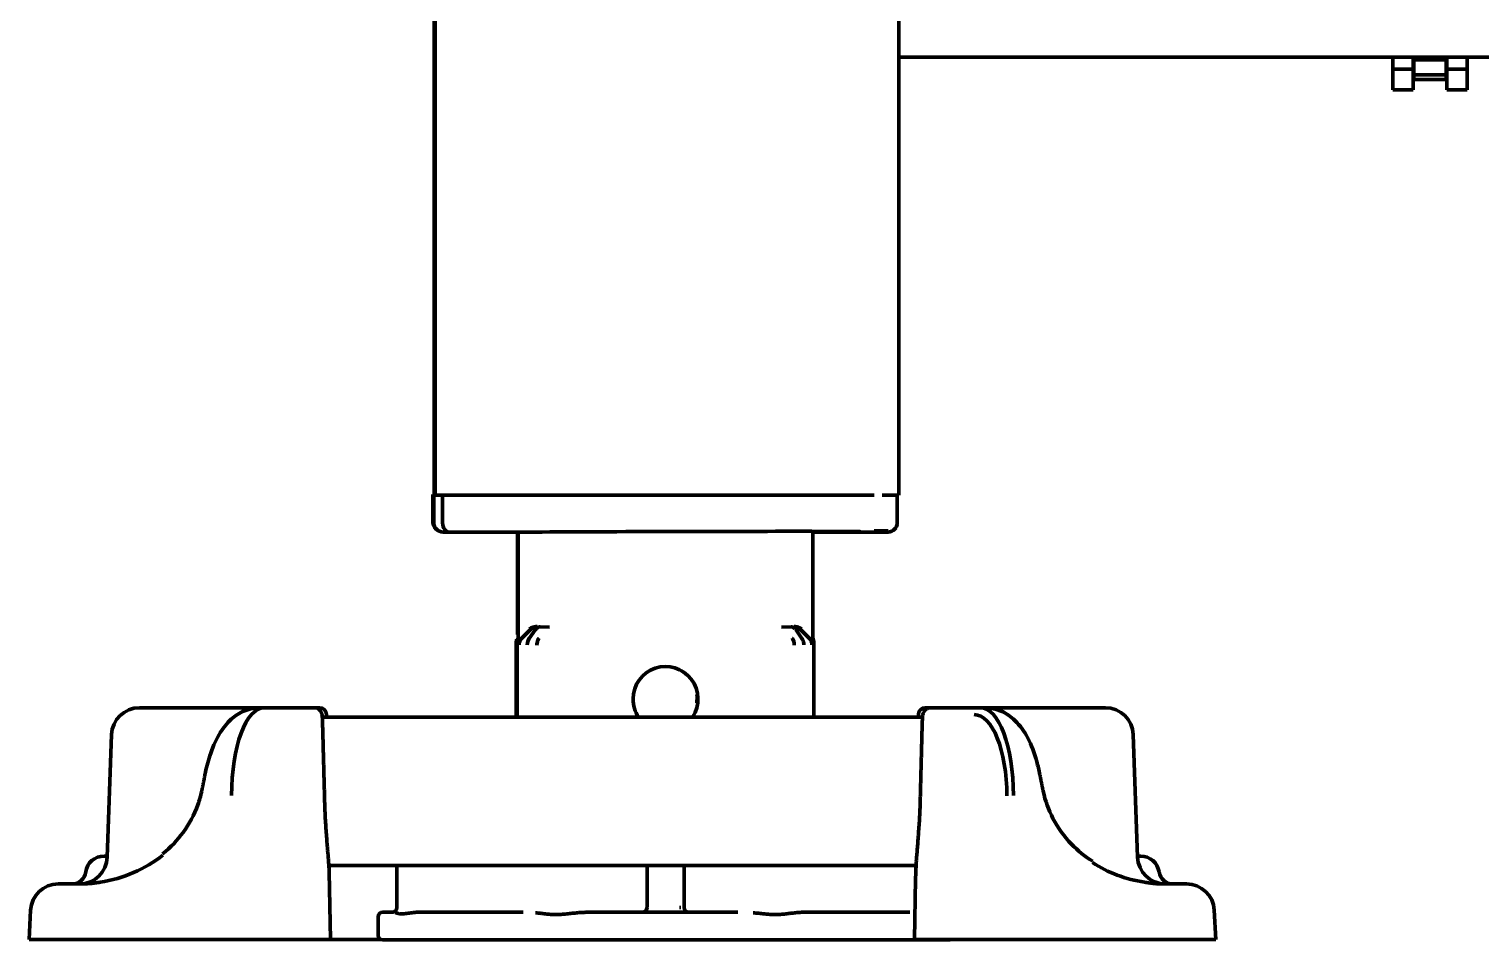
# Model space of a CAD drawing. Header units: inches. Extents: x 904 to 7172, y 213 to 5528.
# Drawn here: x 2760.3 to 2916.9, y 1858.2 to 1956.4 of the extents above; entities that cross this region are included whole.
import ezdxf

# ---------------------------------------------------------------- set-up
doc = ezdxf.new("R2010")
doc.units = ezdxf.units.IN

msp = doc.modelspace()

# ---------------------------------------------------------------- linework, layer by layer
at = {"linetype": 'Continuous', "lineweight": 70}
for p, q in [((2804.12, 1986.62), (2804.12, 1906.17)), ((2804.02, 1983.28), (2804.02, 1906.22)), ((2854.12, 1983.73), (2854.12, 1906.17)), ((2854.12, 1953.42), (2855.72, 1953.42)), ((2855.72, 1953.42), (2952.22, 1953.42)), ((2907.42, 1952.12), (2907.42, 1953.42)), ((2909.62, 1952.12), (2909.62, 1953.42)), ((2909.67, 1953.11), (2909.67, 1953.45)), ((2909.67, 1952.91), (2909.67, 1953.11)), ((2913.17, 1953.11), (2909.67, 1953.11)), ((2909.67, 1951.51), (2909.67, 1952.91)), ((2913.17, 1953.45), (2913.17, 1953.11)), ((2913.17, 1953.11), (2913.17, 1952.91)), ((2913.17, 1952.91), (2913.17, 1951.51)), ((2913.22, 1953.42), (2913.22, 1952.12)), ((2915.42, 1953.42), (2915.42, 1952.12)), ((2907.42, 1951.87), (2907.42, 1952.12)), ((2907.42, 1952.12), (2909.62, 1952.12)), ((2907.42, 1949.89), (2907.42, 1951.87)), ((2909.62, 1952.12), (2909.62, 1951.87)), ((2909.62, 1951.87), (2909.62, 1949.89)), ((2909.67, 1951.51), (2913.17, 1951.51)), ((2909.67, 1950.99), (2909.67, 1951.51)), ((2913.17, 1951.51), (2913.17, 1950.99)), ((2913.22, 1951.87), (2913.22, 1952.12)), ((2913.22, 1952.12), (2915.42, 1952.12)), ((2913.22, 1949.89), (2913.22, 1951.87)), ((2915.42, 1952.12), (2915.42, 1951.87)), ((2915.42, 1951.87), (2915.42, 1949.89)), ((2907.42, 1949.89), (2909.62, 1949.89)), ((2909.67, 1950.99), (2913.17, 1950.99)), ((2913.22, 1949.89), (2915.42, 1949.89)), ((2804.02, 1906.22), (2803.87, 1906.22)), ((2803.87, 1903.23), (2803.87, 1906.22)), ((2804.12, 1906.17), (2803.97, 1906.17)), ((2803.97, 1903.18), (2803.97, 1906.17)), ((2804.12, 1906.22), (2804.02, 1906.22)), ((2805.92, 1906.17), (2804.12, 1906.17)), ((2804.93, 1906.17), (2804.93, 1903.17)), ((2804.93, 1906.17), (2804.93, 1903.17)), ((2805.15, 1906.17), (2806.92, 1906.17)), ((2851.47, 1906.17), (2806.92, 1906.17)), ((2854.12, 1906.17), (2852.32, 1906.17)), ((2853.97, 1903.32), (2853.97, 1906.17)), ((2853.97, 1903.18), (2853.97, 1903.32)), ((2805.4, 1902.17), (2805.63, 1902.17)), ((2805.63, 1902.17), (2814.12, 1902.17)), ((2805.63, 1902.17), (2814.12, 1902.17)), ((2812.99, 1902.17), (2812.99, 1891.14)), ((2813.09, 1902.17), (2813.09, 1891.09)), ((2844.84, 1891.09), (2844.84, 1902.26)), ((2844.84, 1902.17), (2852.3, 1902.17)), ((2844.84, 1902.17), (2852.3, 1902.17)), ((2852.31, 1902.17), (2852.54, 1902.17)), ((2815.43, 1891.95), (2816.46, 1891.93)), ((2841.47, 1891.93), (2842.51, 1891.95)), ((2812.87, 1882.22), (2812.87, 1890.28)), ((2812.97, 1882.22), (2812.97, 1890.23)), ((2814.41, 1891.67), (2813.47, 1890.73)), ((2814.93, 1891.65), (2814.26, 1890.71)), ((2814.27, 1890.71), (2814.26, 1890.71)), ((2843.01, 1891.65), (2843.67, 1890.71)), ((2843.53, 1891.67), (2844.47, 1890.73)), ((2844.97, 1882.22), (2844.97, 1890.23)), ((2772.22, 1883.22), (2777.71, 1883.22)), ((2777.71, 1883.22), (2781.55, 1883.22)), ((2781.55, 1883.22), (2785.17, 1883.22)), ((2785.17, 1883.22), (2785.68, 1883.22)), ((2785.68, 1883.22), (2787.83, 1883.22)), ((2787.83, 1883.22), (2791.11, 1883.22)), ((2791.11, 1883.22), (2791.65, 1883.22)), ((2792.4, 1882.22), (2792.39, 1882.48)), ((2856.24, 1882.48), (2856.24, 1882.22)), ((2856.99, 1883.22), (2857.53, 1883.22)), ((2857.53, 1883.22), (2860.81, 1883.22)), ((2860.81, 1883.22), (2862.95, 1883.22)), ((2862.95, 1883.22), (2863.47, 1883.22)), ((2863.13, 1883.22), (2867.09, 1883.22)), ((2867.09, 1883.22), (2870.92, 1883.22)), ((2870.92, 1883.22), (2876.42, 1883.22)), ((2856.69, 1882.22), (2791.95, 1882.22)), ((2791.97, 1881.79), (2791.97, 1881.79)), ((2856.66, 1881.79), (2856.67, 1881.79)), ((2769.22, 1880.33), (2768.76, 1867.12)), ((2879.88, 1867.12), (2879.42, 1880.33)), ((2778.94, 1874.21), (2778.94, 1874.21)), ((2792.18, 1873.59), (2792.19, 1873.6)), ((2856.45, 1873.6), (2856.45, 1873.59)), ((2869.7, 1874.21), (2869.7, 1874.21)), ((2768.41, 1867.22), (2768.76, 1867.22)), ((2880.22, 1867.22), (2879.88, 1867.22)), ((2792.65, 1866.22), (2856, 1866.22)), ((2792.69, 1865.49), (2792.68, 1866.22)), ((2792.82, 1858.22), (2792.69, 1865.49)), ((2799.98, 1866.22), (2799.98, 1861.67)), ((2826.97, 1866.22), (2826.97, 1861.67)), ((2830.97, 1861.67), (2830.97, 1866.22)), ((2855.95, 1865.83), (2855.95, 1865.81)), ((2765.97, 1864.22), (2763.48, 1864.22)), ((2855.82, 1858.22), (2855.93, 1864.77)), ((2885.16, 1864.22), (2882.66, 1864.22)), ((2760.48, 1861.38), (2760.32, 1858.22)), ((2797.97, 1860.67), (2797.97, 1858.67)), ((2798.47, 1861.17), (2799.63, 1861.17)), ((2802.61, 1861.17), (2813.63, 1861.17)), ((2821.17, 1861.17), (2827.19, 1861.17)), ((2828.07, 1861.17), (2829.87, 1861.17)), ((2830.74, 1861.17), (2836.76, 1861.17)), ((2844.31, 1861.17), (2855.33, 1861.17)), ((2888.15, 1861.38), (2888.32, 1858.22)), ((2768.31, 1858.22), (2760.32, 1858.22)), ((2768.31, 1858.22), (2782.12, 1858.22)), ((2782.81, 1858.22), (2782.12, 1858.22)), ((2782.81, 1858.22), (2788.92, 1858.22)), ((2792.82, 1858.22), (2788.92, 1858.22)), ((2792.82, 1858.22), (2798.25, 1858.22)), ((2798.47, 1858.17), (2859.47, 1858.17)), ((2859.72, 1858.22), (2855.82, 1858.22)), ((2865.82, 1858.22), (2859.72, 1858.22)), ((2866.52, 1858.22), (2865.82, 1858.22)), ((2866.52, 1858.22), (2880.33, 1858.22)), ((2888.32, 1858.22), (2880.33, 1858.22))]:
    msp.add_line(p, q, dxfattribs=at)
for centre, radius, start, end in [((2828.97, 1884.17), 3.5, 326.1431, 180), ((2828.87, 1884.22), 3.5, 46.3275, 62.5162), ((2828.97, 1884.17), 3.5, 180, 213.8625), ((2828.87, 1884.22), 3.5, 352.1475, 7.1044), ((2772.22, 1880.22), 3, 90, 178), ((2791.65, 1882.47), 0.75, 1, 90), ((2856.99, 1882.47), 0.75, 90, 179), ((2876.42, 1880.22), 3, 2, 90), ((2765.76, 1867.22), 3, 270, 358), ((2768.41, 1865.22), 2, 90, 171.7868), ((2882.88, 1867.22), 3, 182, 270), ((2880.22, 1865.22), 2, 8.2132, 90), ((2764.95, 1865.72), 1.5, 270, 351.7868), ((2883.69, 1865.72), 1.5, 188.2132, 270), ((2763.48, 1861.22), 3, 90, 177), ((2885.16, 1861.22), 3, 3, 90), ((2798.47, 1860.67), 0.5, 90, 180), ((2826.47, 1861.67), 0.5, 270, 0), ((2831.47, 1861.67), 0.5, 180, 270), ((2798.47, 1858.67), 0.5, 180, 270), ((2859.47, 1858.67), 0.5, 270, 295.8427)]:
    msp.add_arc(centre, radius, start, end, dxfattribs=at)
for centre, major_axis, ratio, start_param, end_param in [((2804.87, 1903.23), (-1, 0), 0.999995, 0, 1.16307), ((2804.97, 1903.18), (-1, 0), 0.999995, 0, 1.567711), ((2805.63, 1903.17), (0, 1), 0.7071, 1.570796, 3.141593), ((2805.63, 1903.17), (0, 1), 0.7071, 1.570796, 3.141593), ((2852.97, 1903.18), (-1, 0), 0.999995, 1.573882, 3.141593), ((2806.47, 1902.17), (-1.5, 0), 0.003085, 0.00001, 0.785408), ((2828.97, 1902.17), (21, 0.06), 0.003085, 5.569494, 8.63937), ((2851.47, 1902.31), (1.5, 0), 0.003085, 6.283176, 7.853972), ((2851.47, 1902.17), (1.5, 0), 0.003085, 5.497778, 6.283176), ((2815.12, 1890.96), (-0.707, -0.707), 0.999695, 3.927142, 4.71239), ((2814.76, 1890.01), (-0.017, -1), 0.707053, 3.945502, 4.724738), ((2815.8, 1889.99), (-0.01, -1), 0.707088, 3.940402, 4.719667), ((2842.14, 1889.99), (0.01, -1), 0.707088, 1.564381, 2.342782), ((2785.86, 1873.22), (-0.2, 10), 0.36987, 6.275734, 7.79417), ((2862.08, 1873.23), (0.21, 9.25), 0.399832, 4.773696, 6.292133), ((2862.78, 1873.22), (0.2, 10), 0.36987, 4.7722, 6.290637), ((2766.02, 1876.22), (13.31, 1.42), 0.895011, 4.765915, 5.329805), ((2882.62, 1876.22), (-13.31, 1.42), 0.895011, 1.060573, 1.51727), ((2799.48, 1861.67), (0, -0.5), 0.999848, 0, 1.570796)]:
    msp.add_ellipse(centre, major_axis=major_axis, ratio=ratio, start_param=start_param, end_param=end_param, dxfattribs=at)
for points, knots in [([(2815.11, 1891.98), (2815.03, 1891.98), (2814.95, 1891.98), (2814.81, 1891.96), (2814.74, 1891.94), (2814.65, 1891.91), (2814.62, 1891.9), (2814.56, 1891.88), (2814.53, 1891.86), (2814.47, 1891.83), (2814.44, 1891.82), (2814.39, 1891.78), (2814.36, 1891.76), (2814.34, 1891.74)], [0, 0, 0, 0, 0.25, 0.25, 0.5, 0.5, 0.625, 0.625, 0.75, 0.75, 0.875, 0.875, 1, 1, 1, 1]), ([(2814.93, 1891.65), (2814.96, 1891.7), (2815, 1891.74), (2815.05, 1891.79), (2815.06, 1891.8), (2815.08, 1891.81), (2815.09, 1891.82), (2815.12, 1891.84), (2815.14, 1891.86), (2815.2, 1891.9), (2815.24, 1891.91), (2815.3, 1891.93), (2815.32, 1891.94), (2815.33, 1891.94), (2815.34, 1891.94), (2815.34, 1891.94), (2815.35, 1891.94), (2815.35, 1891.94), (2815.38, 1891.95), (2815.4, 1891.95), (2815.43, 1891.95)], [0, 0, 0, 0, 0.25, 0.25, 0.3125, 0.3125, 0.375, 0.375, 0.5, 0.5, 0.75, 0.75, 0.8125, 0.828125, 0.828125, 0.84375, 0.84375, 0.875, 0.875, 1, 1, 1, 1]), ([(2843.01, 1891.65), (2842.97, 1891.7), (2842.94, 1891.74), (2842.88, 1891.79), (2842.86, 1891.81), (2842.83, 1891.84), (2842.82, 1891.84), (2842.8, 1891.86), (2842.79, 1891.86), (2842.74, 1891.9), (2842.69, 1891.91), (2842.64, 1891.93), (2842.62, 1891.94), (2842.61, 1891.94), (2842.6, 1891.94), (2842.6, 1891.94), (2842.59, 1891.94), (2842.58, 1891.94), (2842.56, 1891.95), (2842.53, 1891.95), (2842.51, 1891.95)], [0, 0, 0, 0, 0.25, 0.25, 0.375, 0.375, 0.4375, 0.4375, 0.5, 0.5, 0.75, 0.75, 0.8125, 0.828125, 0.828125, 0.84375, 0.84375, 0.875, 0.875, 1, 1, 1, 1]), ([(2843.53, 1891.67), (2843.48, 1891.72), (2843.38, 1891.8), (2843.26, 1891.86), (2843.14, 1891.91), (2843.08, 1891.93), (2843, 1891.95), (2842.97, 1891.95), (2842.95, 1891.95), (2842.93, 1891.96), (2842.92, 1891.96), (2842.88, 1891.96), (2842.85, 1891.96), (2842.82, 1891.96)], [0, 0, 0, 0, 0.25, 0.5, 0.5, 0.75, 0.75, 0.8125, 0.84375, 0.84375, 0.875, 0.875, 1, 1, 1, 1]), ([(2843.6, 1891.74), (2843.55, 1891.78), (2843.5, 1891.82), (2843.38, 1891.88), (2843.32, 1891.9), (2843.2, 1891.94), (2843.13, 1891.96), (2842.99, 1891.98), (2842.91, 1891.98), (2842.83, 1891.98)], [0, 0, 0, 0, 0.25, 0.25, 0.5, 0.5, 0.75, 0.75, 1, 1, 1, 1]), ([(2812.91, 1890.57), (2812.91, 1890.57), (2812.91, 1890.57), (2812.9, 1890.54), (2812.89, 1890.5), (2812.88, 1890.43), (2812.87, 1890.35), (2812.87, 1890.31), (2812.87, 1890.28)], [0, 0, 0, 0, 0.000031, 0.000031, 0.250024, 0.500016, 0.750008, 1, 1, 1, 1]), ([(2813.01, 1890.52), (2813.01, 1890.52), (2813.01, 1890.52), (2813, 1890.49), (2812.99, 1890.45), (2812.98, 1890.38), (2812.97, 1890.3), (2812.97, 1890.26), (2812.97, 1890.23)], [0, 0, 0, 0, 0.000031, 0.000031, 0.250024, 0.500016, 0.750008, 1, 1, 1, 1]), ([(2813.01, 1890.52), (2813.04, 1890.61), (2813.06, 1890.7), (2813.08, 1890.85), (2813.09, 1890.92), (2813.09, 1891), (2813.09, 1891.04), (2813.09, 1891.06), (2813.09, 1891.07), (2813.09, 1891.08), (2813.09, 1891.08), (2813.09, 1891.09)], [0, 0, 0, 0, 0.5, 0.5, 0.75, 0.875, 0.9375, 0.9375, 0.96875, 0.96875, 1, 1, 1, 1]), ([(2813.47, 1890.73), (2813.42, 1890.68), (2813.38, 1890.63), (2813.31, 1890.52), (2813.28, 1890.46), (2813.23, 1890.34), (2813.21, 1890.28), (2813.18, 1890.15), (2813.18, 1890.09), (2813.18, 1890.02)], [0, 0, 0, 0, 0.25, 0.25, 0.5, 0.5, 0.75, 0.75, 1, 1, 1, 1]), ([(2815.3, 1890.69), (2815.3, 1890.69), (2815.3, 1890.69), (2815.28, 1890.67), (2815.25, 1890.62), (2815.21, 1890.54), (2815.17, 1890.46), (2815.14, 1890.37), (2815.12, 1890.28), (2815.1, 1890.18), (2815.09, 1890.09), (2815.09, 1890.02), (2815.09, 1889.99)], [0, 0, 0, 0, 0.00004, 0.00004, 0.125035, 0.25003, 0.375025, 0.50002, 0.625015, 0.75001, 0.875005, 1, 1, 1, 1]), ([(2842.64, 1890.7), (2842.65, 1890.69), (2842.65, 1890.67), (2842.67, 1890.65), (2842.68, 1890.64), (2842.7, 1890.6), (2842.71, 1890.57), (2842.75, 1890.49), (2842.77, 1890.43), (2842.8, 1890.34), (2842.81, 1890.31), (2842.82, 1890.25), (2842.83, 1890.22), (2842.84, 1890.15), (2842.84, 1890.11), (2842.85, 1890.07), (2842.85, 1890.06), (2842.85, 1890.05), (2842.85, 1890.03), (2842.85, 1890.01), (2842.85, 1889.99)], [0, 0, 0, 0, 0.0625, 0.0625, 0.125, 0.125, 0.25, 0.25, 0.5, 0.5, 0.625, 0.625, 0.75, 0.75, 0.875, 0.90625, 0.921875, 0.921875, 0.9375, 1, 1, 1, 1]), ([(2843.67, 1890.71), (2843.69, 1890.69), (2843.71, 1890.65), (2843.73, 1890.61), (2843.74, 1890.6), (2843.74, 1890.6), (2843.74, 1890.59), (2843.75, 1890.59), (2843.75, 1890.58), (2843.76, 1890.57), (2843.79, 1890.5), (2843.81, 1890.44), (2843.85, 1890.32), (2843.86, 1890.26), (2843.88, 1890.14), (2843.88, 1890.07), (2843.88, 1890.01)], [0, 0, 0, 0, 0.125, 0.1875, 0.195313, 0.195313, 0.203125, 0.203125, 0.21875, 0.25, 0.25, 0.5, 0.5, 0.75, 0.75, 1, 1, 1, 1]), ([(2844.76, 1890.02), (2844.76, 1890.09), (2844.75, 1890.15), (2844.73, 1890.28), (2844.71, 1890.34), (2844.67, 1890.43), (2844.65, 1890.47), (2844.63, 1890.51), (2844.63, 1890.52), (2844.62, 1890.52), (2844.62, 1890.52), (2844.62, 1890.53), (2844.62, 1890.53), (2844.61, 1890.55), (2844.6, 1890.57), (2844.55, 1890.63), (2844.51, 1890.68), (2844.47, 1890.73)], [0, 0, 0, 0, 0.25, 0.25, 0.5, 0.5, 0.625, 0.65625, 0.660156, 0.660156, 0.664063, 0.664063, 0.671875, 0.6875, 0.75, 0.75, 1, 1, 1, 1]), ([(2844.93, 1890.52), (2844.9, 1890.61), (2844.88, 1890.7), (2844.86, 1890.85), (2844.85, 1890.92), (2844.85, 1891), (2844.84, 1891.04), (2844.84, 1891.06), (2844.84, 1891.07), (2844.84, 1891.08), (2844.84, 1891.08), (2844.84, 1891.09)], [0, 0, 0, 0, 0.5, 0.5, 0.75, 0.875, 0.9375, 0.9375, 0.96875, 0.96875, 1, 1, 1, 1]), ([(2844.93, 1890.52), (2844.93, 1890.52), (2844.93, 1890.52), (2844.93, 1890.49), (2844.95, 1890.45), (2844.96, 1890.38), (2844.97, 1890.3), (2844.97, 1890.26), (2844.97, 1890.23)], [0, 0, 0, 0, 0.000031, 0.000031, 0.250024, 0.500016, 0.750008, 1, 1, 1, 1]), ([(2785.17, 1883.22), (2784.5, 1883.19), (2783.33, 1882.94), (2781.85, 1881.84), (2780.69, 1880.28), (2779.83, 1878.29), (2779.43, 1876.72), (2779.29, 1876)], [0, 0, 0, 0, 0.189106, 0.366438, 0.567543, 0.814714, 1, 1, 1, 1]), ([(2791.97, 1881.8), (2791.97, 1881.84), (2791.97, 1882), (2791.94, 1882.29), (2791.9, 1882.57), (2791.8, 1882.84), (2791.61, 1883.06), (2791.38, 1883.19), (2791.21, 1883.22), (2791.11, 1883.22)], [0, 0, 0, 0, 0.056059, 0.233526, 0.445472, 0.608863, 0.73785, 0.866889, 1, 1, 1, 1]), ([(2857.52, 1883.22), (2857.52, 1883.22), (2857.43, 1883.24), (2857.25, 1883.18), (2857.04, 1883.07), (2856.9, 1882.92), (2856.81, 1882.76), (2856.75, 1882.59), (2856.7, 1882.38), (2856.67, 1882.1), (2856.67, 1881.88), (2856.66, 1881.79)], [0, 0, 0, 0, 0.001553, 0.142469, 0.255761, 0.354808, 0.444992, 0.536165, 0.674829, 0.879893, 1, 1, 1, 1]), ([(2869.35, 1876), (2869.25, 1876.49), (2868.92, 1877.93), (2868.12, 1880.01), (2866.88, 1881.79), (2865.26, 1882.96), (2864.09, 1883.19), (2863.47, 1883.22)], [0, 0, 0, 0, 0.128675, 0.386923, 0.634463, 0.824559, 1, 1, 1, 1]), ([(2778.94, 1874.21), (2778.83, 1873.71), (2778.39, 1872.15), (2777.09, 1869.72), (2775.59, 1868.16), (2774.73, 1867.47)], [0, 0, 0, 0, 0.188924, 0.604869, 1, 1, 1, 1]), ([(2792.18, 1873.59), (2792.19, 1873.36), (2792.2, 1873.14), (2792.21, 1872.69), (2792.23, 1872.24), (2792.26, 1871.59), (2792.28, 1871.16), (2792.3, 1870.85), (2792.31, 1870.74), (2792.32, 1870.58), (2792.32, 1870.53), (2792.33, 1870.43), (2792.34, 1870.17), (2792.38, 1869.72), (2792.42, 1869.14), (2792.46, 1868.6), (2792.49, 1868.25), (2792.51, 1868.04), (2792.51, 1868), (2792.52, 1867.91), (2792.53, 1867.79), (2792.54, 1867.67), (2792.56, 1867.44), (2792.58, 1867.14), (2792.62, 1866.72), (2792.64, 1866.48), (2792.65, 1866.3), (2792.66, 1866.21), (2792.66, 1866.13), (2792.66, 1866.08), (2792.67, 1866.05), (2792.67, 1865.92), (2792.68, 1865.73), (2792.69, 1865.57), (2792.69, 1865.49)], [0, 0, 0, 0, 0.0625, 0.0625, 0.125, 0.1875, 0.25, 0.25, 0.28125, 0.28125, 0.296875, 0.296875, 0.3125, 0.375, 0.4375, 0.5, 0.5625, 0.5625, 0.578125, 0.578125, 0.59375, 0.625, 0.625, 0.6875, 0.75, 0.8125, 0.8125, 0.84375, 0.859375, 0.859375, 0.875, 0.875, 0.9375, 1, 1, 1, 1]), ([(2856.04, 1866.99), (2856.06, 1867.19), (2856.08, 1867.4), (2856.11, 1867.84), (2856.13, 1868.07), (2856.17, 1868.56), (2856.19, 1868.82), (2856.22, 1869.15), (2856.22, 1869.22), (2856.23, 1869.35), (2856.24, 1869.42), (2856.25, 1869.63), (2856.26, 1869.77), (2856.29, 1870.19), (2856.31, 1870.48), (2856.35, 1871.07), (2856.37, 1871.37), (2856.39, 1871.84), (2856.4, 1871.99), (2856.41, 1872.23), (2856.41, 1872.31), (2856.42, 1872.47), (2856.42, 1872.55), (2856.43, 1872.95), (2856.44, 1873.27), (2856.45, 1873.59)], [0, 0, 0, 0, 0.125, 0.125, 0.25, 0.25, 0.375, 0.375, 0.40625, 0.40625, 0.4375, 0.4375, 0.5, 0.5, 0.625, 0.625, 0.75, 0.75, 0.8125, 0.8125, 0.84375, 0.84375, 0.875, 0.875, 1, 1, 1, 1]), ([(2875.04, 1866.67), (2874.19, 1867.19), (2872.54, 1868.51), (2870.67, 1871.14), (2869.93, 1873.17), (2869.7, 1874.21)], [0, 0, 0, 0, 0.308242, 0.670857, 1, 1, 1, 1]), ([(2855.98, 1865.84), (2855.98, 1865.88), (2855.98, 1865.92), (2855.99, 1866), (2855.99, 1866.04), (2855.99, 1866.12), (2855.99, 1866.16), (2856, 1866.24), (2856, 1866.27), (2856, 1866.38), (2856.01, 1866.46), (2856.01, 1866.6), (2856.02, 1866.66), (2856.02, 1866.73)], [0, 0, 0, 0, 0.125, 0.125, 0.25, 0.25, 0.375, 0.375, 0.5, 0.5, 0.75, 0.75, 1, 1, 1, 1]), ([(2855.93, 1864.77), (2855.93, 1864.81), (2855.94, 1864.86), (2855.94, 1864.94), (2855.94, 1864.98), (2855.94, 1865.03), (2855.94, 1865.05), (2855.95, 1865.08), (2855.95, 1865.1), (2855.95, 1865.17), (2855.95, 1865.21), (2855.96, 1865.31), (2855.96, 1865.36), (2855.96, 1865.44), (2855.96, 1865.45), (2855.97, 1865.48), (2855.97, 1865.5), (2855.97, 1865.55), (2855.97, 1865.58), (2855.97, 1865.65), (2855.97, 1865.68), (2855.98, 1865.76), (2855.98, 1865.8), (2855.98, 1865.84)], [0, 0, 0, 0, 0.25, 0.25, 0.375, 0.375, 0.4375, 0.4375, 0.5, 0.5, 0.625, 0.625, 0.75, 0.75, 0.78125, 0.78125, 0.8125, 0.8125, 0.875, 0.875, 0.9375, 0.9375, 1, 1, 1, 1]), ([(2855.96, 1866.22), (2855.96, 1866.21), (2855.96, 1866.21), (2855.96, 1866.16), (2855.96, 1866.11), (2855.95, 1866.03), (2855.95, 1865.99), (2855.95, 1865.9), (2855.95, 1865.86), (2855.95, 1865.81)], [0, 0, 0, 0, 0.065202, 0.065202, 0.376801, 0.376801, 0.688401, 0.688401, 1, 1, 1, 1]), ([(2768.01, 1864.4), (2767.83, 1864.37), (2767.65, 1864.35), (2767.31, 1864.3), (2767.13, 1864.28), (2766.92, 1864.27), (2766.85, 1864.26), (2766.79, 1864.25), (2766.74, 1864.25), (2766.72, 1864.25), (2766.62, 1864.24), (2766.53, 1864.24), (2766.29, 1864.23), (2766.13, 1864.22), (2765.97, 1864.22)], [0, 0, 0, 0, 0.25, 0.25, 0.5, 0.5, 0.5625, 0.59375, 0.59375, 0.625, 0.625, 0.75, 0.75, 1, 1, 1, 1]), ([(2882.66, 1864.22), (2882.62, 1864.22), (2882.59, 1864.22), (2882.51, 1864.22), (2882.39, 1864.23), (2882.19, 1864.23), (2882.02, 1864.24), (2881.86, 1864.25), (2881.77, 1864.26), (2881.51, 1864.28), (2881.33, 1864.3), (2880.98, 1864.35), (2880.81, 1864.37), (2880.63, 1864.4)], [0, 0, 0, 0, 0.0625, 0.0625, 0.125, 0.25, 0.375, 0.375, 0.5, 0.5, 0.75, 0.75, 1, 1, 1, 1]), ([(2801.74, 1861.13), (2801.68, 1861.12), (2801.62, 1861.11), (2801.5, 1861.1), (2801.45, 1861.09), (2801.28, 1861.06), (2801.17, 1861.05), (2800.97, 1861.02), (2800.88, 1861), (2800.74, 1860.99), (2800.7, 1860.98), (2800.61, 1860.98), (2800.53, 1860.98), (2800.45, 1860.98), (2800.38, 1860.98), (2800.34, 1860.99), (2800.28, 1861), (2800.24, 1861), (2800.18, 1861.02), (2800.15, 1861.02), (2800.06, 1861.05), (2800.01, 1861.06), (2799.92, 1861.1), (2799.88, 1861.11), (2799.85, 1861.13)], [0, 0, 0, 0, 0.0625, 0.0625, 0.125, 0.125, 0.25, 0.25, 0.375, 0.375, 0.4375, 0.4375, 0.5, 0.5625, 0.5625, 0.625, 0.625, 0.6875, 0.6875, 0.75, 0.75, 0.875, 0.875, 1, 1, 1, 1]), ([(2802.61, 1861.17), (2802.46, 1861.17), (2802.31, 1861.17), (2802.1, 1861.16), (2802.02, 1861.15), (2801.88, 1861.14), (2801.81, 1861.14), (2801.74, 1861.13)], [0, 0, 0, 0, 0.5, 0.5, 0.75, 0.75, 1, 1, 1, 1]), ([(2819.52, 1861.11), (2819.32, 1861.09), (2819.11, 1861.07), (2818.71, 1861.03), (2818.51, 1861), (2818.11, 1860.96), (2817.91, 1860.94), (2817.66, 1860.93), (2817.61, 1860.92), (2817.52, 1860.92), (2817.47, 1860.92), (2817.32, 1860.91), (2817.13, 1860.91), (2816.94, 1860.91), (2816.75, 1860.92), (2816.65, 1860.92), (2816.47, 1860.94), (2816.37, 1860.94), (2816.24, 1860.96), (2816.19, 1860.96), (2816.1, 1860.97), (2816.05, 1860.98), (2815.83, 1861), (2815.65, 1861.03), (2815.3, 1861.07), (2815.13, 1861.09), (2814.96, 1861.11)], [0, 0, 0, 0, 0.125, 0.125, 0.25, 0.25, 0.375, 0.375, 0.40625, 0.40625, 0.4375, 0.4375, 0.5, 0.5625, 0.5625, 0.625, 0.625, 0.6875, 0.6875, 0.71875, 0.71875, 0.75, 0.75, 0.875, 0.875, 1, 1, 1, 1]), ([(2821.17, 1861.17), (2820.9, 1861.17), (2820.62, 1861.17), (2820.21, 1861.15), (2820.07, 1861.15), (2819.8, 1861.13), (2819.66, 1861.12), (2819.52, 1861.11)], [0, 0, 0, 0, 0.5, 0.5, 0.75, 0.75, 1, 1, 1, 1]), ([(2842.98, 1861.11), (2842.81, 1861.09), (2842.64, 1861.07), (2842.29, 1861.03), (2842.11, 1861), (2841.75, 1860.96), (2841.57, 1860.94), (2841.33, 1860.93), (2841.28, 1860.92), (2841.19, 1860.92), (2841.14, 1860.92), (2841, 1860.91), (2840.81, 1860.91), (2840.62, 1860.91), (2840.42, 1860.92), (2840.32, 1860.92), (2840.13, 1860.94), (2840.03, 1860.94), (2839.88, 1860.96), (2839.83, 1860.96), (2839.73, 1860.97), (2839.68, 1860.98), (2839.43, 1861), (2839.23, 1861.03), (2838.83, 1861.07), (2838.62, 1861.09), (2838.42, 1861.11)], [0, 0, 0, 0, 0.125, 0.125, 0.25, 0.25, 0.375, 0.375, 0.40625, 0.40625, 0.4375, 0.4375, 0.5, 0.5625, 0.5625, 0.625, 0.625, 0.6875, 0.6875, 0.71875, 0.71875, 0.75, 0.75, 0.875, 0.875, 1, 1, 1, 1]), ([(2844.31, 1861.17), (2844.09, 1861.17), (2843.87, 1861.17), (2843.53, 1861.15), (2843.42, 1861.15), (2843.2, 1861.13), (2843.09, 1861.12), (2842.98, 1861.11)], [0, 0, 0, 0, 0.5, 0.5, 0.75, 0.75, 1, 1, 1, 1])]:
    msp.add_open_spline(points, degree=3, knots=knots, dxfattribs=at)
for points, degree in [([(2814.26, 1890.71), (2814.25, 1890.69), (2814.22, 1890.64), (2814.17, 1890.56), (2814.14, 1890.48), (2814.11, 1890.39), (2814.08, 1890.3), (2814.07, 1890.2), (2814.06, 1890.1), (2814.05, 1890.04), (2814.05, 1890.01)], 3), ([(2792.19, 1873.6), (2792.08, 1877.69), (2791.97, 1881.79)], 2), ([(2856.66, 1881.79), (2856.55, 1877.69), (2856.45, 1873.6)], 2), ([(2779.33, 1876.22), (2779.16, 1875.26), (2778.93, 1874.21)], 2), ([(2869.71, 1874.21), (2869.5, 1875.16), (2869.35, 1876)], 2), ([(2856.02, 1866.73), (2856.03, 1866.82), (2856.04, 1866.91), (2856.04, 1866.99)], 3), ([(2827.47, 1861.17), (2827.44, 1861.17), (2827.38, 1861.17), (2827.29, 1861.17), (2827.23, 1861.17), (2827.19, 1861.17)], 3), ([(2828.07, 1861.17), (2827.87, 1861.17), (2827.67, 1861.17), (2827.47, 1861.17)], 3), ([(2830.47, 1861.17), (2830.27, 1861.17), (2830.07, 1861.17), (2829.87, 1861.17)], 3), ([(2830.61, 1861.67), (2830.59, 1861.67), (2830.56, 1861.67), (2830.52, 1861.67), (2830.48, 1861.67), (2830.47, 1861.67)], 3), ([(2830.74, 1861.17), (2830.71, 1861.17), (2830.66, 1861.17), (2830.56, 1861.17), (2830.5, 1861.17), (2830.47, 1861.17)], 3)]:
    msp.add_open_spline(points, degree=degree, dxfattribs=at)

doc.saveas('drawing.dxf')
